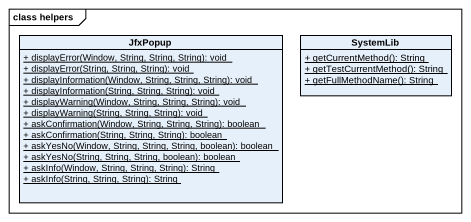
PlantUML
@startuml
mainframe class helpers
hide circle
hide empty members
skinparam classAttributeIconSize 0
class JfxPopup {
  {static} + displayError(Window, String, String, String): void
  {static} + displayError(String, String, String): void
  {static} + displayInformation(Window, String, String, String): void
  {static} + displayInformation(String, String, String): void
  {static} + displayWarning(Window, String, String, String): void
  {static} + displayWarning(String, String, String): void
  {static} + askConfirmation(Window, String, String, String): boolean
  {static} + askConfirmation(String, String, String): boolean
  {static} + askYesNo(Window, String, String, String, boolean): boolean
  {static} + askYesNo(String, String, String, boolean): boolean
  {static} + askInfo(Window, String, String, String): String
  {static} + askInfo(String, String, String): String
}
class SystemLib {
  {static} + getCurrentMethod(): String
  {static} + getTestCurrentMethod(): String
  {static} + getFullMethodName(): String
}
@enduml
